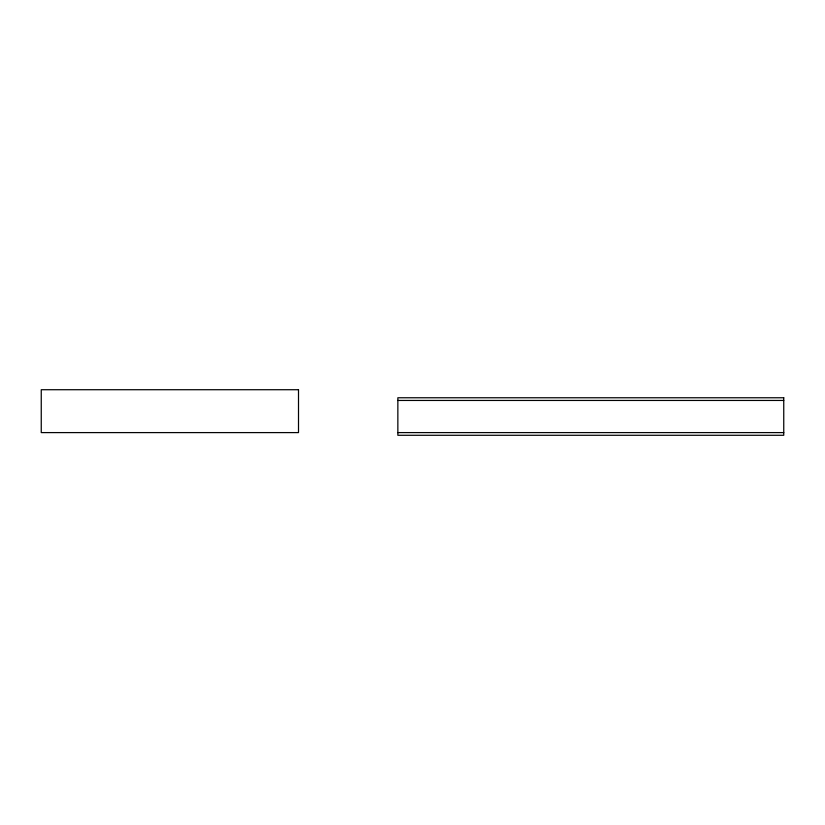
<?xml version="1.0" encoding="UTF-8"?>
<svg xmlns="http://www.w3.org/2000/svg" width="825" height="825" viewBox="0 0 825 825"><rect width="100%" height="100%" fill="white"/><g stroke="black" fill="none" stroke-linecap="round" stroke-linejoin="round"><path stroke-width="1.24" d="M397.856 400.445L783.75 400.445M397.856 432.599L783.75 432.599M298.506 389.72L41.25 389.72L41.25 432.599L298.506 432.599L298.506 389.72M783.75 397.763L397.856 397.763L397.856 435.28L783.75 435.28L783.75 397.763"/></g></svg>
